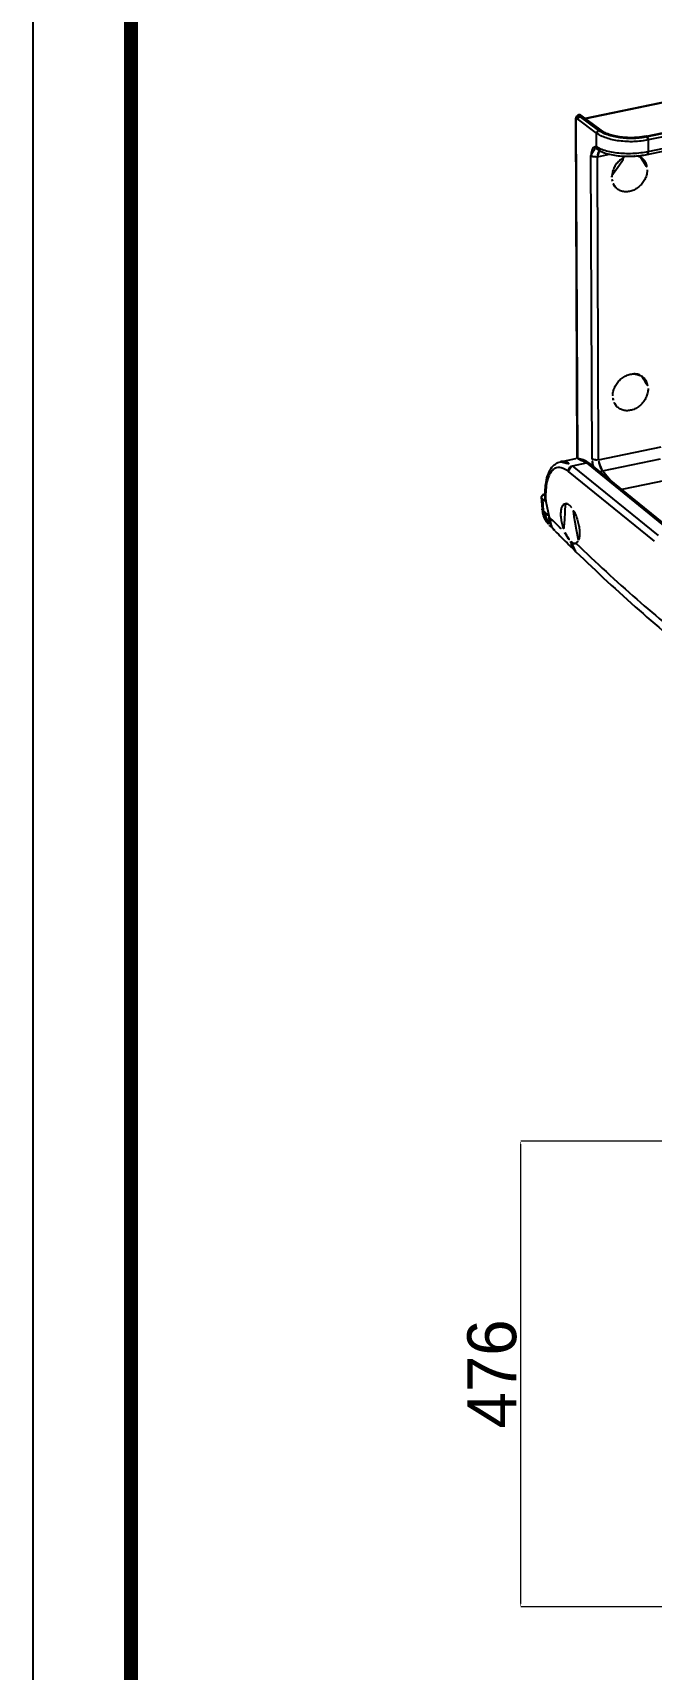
# Model space of a CAD drawing. Extents: x 16296660632 to 16296671741, y -37409619871 to -37409613952.
# Drawn here: x 16296665491 to 16296666123, y -37409616521 to -37409614849 of the extents above; entities that cross this region are included whole.
import ezdxf

# ---------------------------------------------------------------- set-up
doc = ezdxf.new("R2010")
doc.units = 0
doc.header["$LTSCALE"] = 10
doc.header["$MEASUREMENT"] = 0
doc.header["$PDMODE"] = 3
doc.header["$PDSIZE"] = -10
doc.layers.get('0').update_dxf_attribs({"linetype": 'CONTINUOUS'})
doc.layers.get('DEFPOINTS').update_dxf_attribs({"linetype": 'CONTINUOUS'})
doc.styles.add('Daelim Dimension', font='')
doc.styles.get('Daelim Dimension').set_extended_font_data('나눔고딕')
doc.dimstyles.new('DEFAULT', dxfattribs={"dimscale": 2, "dimtxt": 2, "dimasz": 2, "dimexe": 0, "dimexo": 2, "dimgap": 1, "dimtad": 1, "dimdec": 1, "dimzin": 9, "dimdsep": 46, "dimtxsty": 'Daelim Dimension', "dimcen": 0.5, "dimclrd": 252, "dimclre": 252, "dimclrt": 3, "dimadec": 1, "dimazin": 0, "dimtfac": 1, "dimtdec": 1, "dimtix": 1, "dimtmove": 0, "dimatfit": 3, "dimfxl": 1, "dimtolj": 1, "dimtzin": 1, "dimlwd": 9, "dimlwe": 9, "dimarcsym": 0})

# ---------------------------------------------------------------- blocks, each defined once
blk = doc.blocks.new('*D14')
at = {"color": 5, "lineweight": 9, "transparency": 16777216}
for p, q in [((16296666524.84889, -37409615981.183327), (16296665989.482571, -37409615981.183327)), ((16296665989.482571, -37409616453.130371), (16296665989.482571, -37409615985.183327)), ((16296666509.50843, -37409616457.130371), (16296665989.482571, -37409616457.130371))]:
    blk.add_line(p, q, dxfattribs=at)
at = {"color": 5, "transparency": 16777216}
for points in [[(16296665988.81591, -37409615985.183327), (16296665990.14924, -37409615985.183327), (16296665989.482571, -37409615981.183327)], [(16296665988.81591, -37409616453.130371), (16296665990.14924, -37409616453.130371), (16296665989.482571, -37409616457.130371)]]:
    blk.add_solid(points, dxfattribs=at)
at = {"layer": 'DEFPOINTS', "color": 0, "transparency": 16777216}
for p in [(16296665989.482571, -37409615981.183327), (16296666528.84889, -37409615981.183327), (16296666513.50843, -37409616457.130371)]:
    blk.add_point(p, dxfattribs=at)
at = {"color": 7, "lineweight": 0, "transparency": 16777216, "insert": (16296665960.265129, -37409616219.156853), "char_height": 50, "attachment_point": 5, "rotation": 90, "style": 'Daelim Dimension'}
blk.add_mtext('\\A1;476', dxfattribs=at)

msp = doc.modelspace()

# ---------------------------------------------------------------- linework, layer by layer
at = {"color": 7, "linetype": 'Continuous'}
for p, q in [((16296666449.381241, -37409614854.242928), (16296666055.2425, -37409614936.356773)), ((16296666047.07719, -37409615283.69381), (16296666045.67454, -37409614937.223282)), ((16296666050.714809, -37409614932.980881), (16296666071.3475, -37409614948.364838)), ((16296666117.983669, -37409614954.433006), (16296666253.6761, -37409614926.163193)), ((16296666118.58363, -37409614973.067711), (16296666254.62258, -37409614944.725723)), ((16296666030.1499, -37409615287.115021), (16296666045.94528, -37409615283.824188)), ((16296666059.92021, -37409615288.990471), (16296666147.920191, -37409615360.25145)), ((16296666010.582809, -37409615323.373306), (16296666011.56789, -37409615335.641243)), ((16296666015.11845, -37409615327.862534), (16296666011.619551, -37409615325.029167))]:
    msp.add_line(p, q, dxfattribs=at)
at = {"color": 9, "linetype": 'Continuous'}
for p, q in [((16296666450.222561, -37409614854.56723), (16296666055.766199, -37409614936.747253)), ((16296666045.80477, -37409614936.069138), (16296666045.80378, -37409614936.073433)), ((16296666047.72797, -37409615283.638031), (16296666046.329611, -37409614938.227783)), ((16296666067.05014, -37409614951.403687), (16296666047.53573, -37409614936.853539)), ((16296666048.535191, -37409614932.683678), (16296666048.5368, -37409614932.682922)), ((16296666069.234131, -37409614948.626251), (16296666049.718519, -37409614934.075203)), ((16296666050.121201, -37409614932.876183), (16296666070.753889, -37409614948.260139)), ((16296666050.714809, -37409614932.980881), (16296666050.708941, -37409614932.976562)), ((16296666118.191759, -37409614954.5056), (16296666252.93335, -37409614926.433884)), ((16296666254.68598, -37409614926.790314), (16296666118.648581, -37409614955.131943)), ((16296666255.797529, -37409614929.964523), (16296666119.76215, -37409614958.305771)), ((16296666067.107639, -37409614965.417), (16296666067.05014, -37409614951.403687)), ((16296666071.34791, -37409614948.365143), (16296666071.3475, -37409614948.364838)), ((16296666117.98357, -37409614954.433022), (16296666117.983669, -37409614954.433006)), ((16296666119.80724, -37409614969.989479), (16296666255.84483, -37409614941.647758)), ((16296666062.553209, -37409615284.312042), (16296666061.29944, -37409614974.617683)), ((16296666067.88773, -37409614975.409599), (16296666080.161671, -37409614972.852478)), ((16296666069.94656, -37409614969.159973), (16296666069.947531, -37409614969.160294)), ((16296666070.37344, -37409614969.352112), (16296666070.37702, -37409614969.353996)), ((16296666118.583929, -37409614973.06765), (16296666118.58363, -37409614973.067711)), ((16296666119.76215, -37409614958.305771), (16296666119.80724, -37409614969.989479)), ((16296666069.141491, -37409615285.104446), (16296666067.88773, -37409614975.409599)), ((16296666069.141491, -37409615285.104446), (16296666132.955111, -37409615271.809196)), ((16296666042.428169, -37409615291.296692), (16296666056.75511, -37409615288.311859)), ((16296666130.428181, -37409615362.557693), (16296666042.428169, -37409615291.296692)), ((16296666056.75511, -37409615288.311859), (16296666144.75511, -37409615359.572853)), ((16296666059.917801, -37409615288.988533), (16296666059.927811, -37409615288.996643)), ((16296666073.02342, -37409615296.506042), (16296666132.213131, -37409615284.174606)), ((16296666037.966261, -37409615297.01413), (16296666125.985319, -37409615368.290558)), ((16296666080.859579, -37409615305.946838), (16296666073.02342, -37409615296.506042)), ((16296666161.554779, -37409615301.259407), (16296666092.768181, -37409615315.590233)), ((16296666011.619551, -37409615325.029167), (16296666012.59264, -37409615337.147797)), ((16296666011.568411, -37409615335.647552), (16296666011.56777, -37409615335.639793)), ((16296666015.09202, -37409615327.754387), (16296666015.07971, -37409615327.652847)), ((16296666015.09202, -37409615327.754387), (16296666018.67823, -37409615343.605377)), ((16296666018.765699, -37409615351.806297), (16296666018.780451, -37409615351.821213)), ((16296666024.59853, -37409615357.886841), (16296666024.605089, -37409615357.893402))]:
    msp.add_line(p, q, dxfattribs=at)
at = {"ltscale": 0.5}
msp.add_lwpolyline([(16296665490.99161, -37409618530.883301), (16296671740.59161, -37409618530.883301), (16296671740.59161, -37409613951.683296), (16296665490.99161, -37409613951.683296)], close=True, dxfattribs=at)
at = {"color": 5, "linetype": 'ByBlock', "lineweight": 200, "const_width": 14.4}
msp.add_lwpolyline([(16296665591.48624, -37409618334.805946), (16296671639.48624, -37409618334.805946), (16296671639.48624, -37409614058.005951), (16296665591.48624, -37409614058.005951)], close=True, dxfattribs=at)
at = {"color": 7, "linetype": 'Continuous'}
for points, start_tangent, end_tangent in [([(16296666045.67454, -37409614937.223282), (16296666045.80385, -37409614936.073441)], (-0.0040483646, 0.9999918053), (0.2255549762, 0.9742304413)), ([(16296666048.53533, -37409614932.683899), (16296666048.265631, -37409614932.821098), (16296666047.215019, -37409614933.585876), (16296666046.39073, -37409614934.615082), (16296666045.87464, -37409614935.801559), (16296666045.804951, -37409614936.068298)], (-0.9042280149, -0.4270499936), (-0.2267815378, -0.9739456525)), ([(16296666048.811171, -37409614932.579231), (16296666048.53684, -37409614932.682907)], (-0.9602180142, -0.2792514372), (-0.9041082431, -0.4273035042)), ([(16296666049.42503, -37409614932.502548), (16296666048.811171, -37409614932.579231)], (-0.9994352186, 0.0336042222), (-0.9602180142, -0.2792514372)), ([(16296666050.708731, -37409614932.976852), (16296666050.397949, -37409614932.777107), (16296666049.42503, -37409614932.502548)], (-0.8025476477, 0.5965880263), (-0.9994352186, 0.0336042222)), ([(16296666072.211981, -37409614948.975243), (16296666071.3479, -37409614948.365158)], (-0.8312434759, 0.555908521), (-0.8014778441, 0.5980244689)), ([(16296666116.835171, -37409614954.661629), (16296666112.51717, -37409614955.340607), (16296666105.71188, -37409614955.901451), (16296666098.75075, -37409614955.891167), (16296666091.91626, -37409614955.308372), (16296666085.487249, -37409614954.178703), (16296666079.72501, -37409614952.554581), (16296666074.86072, -37409614950.514709), (16296666072.211981, -37409614948.975243)], (-0.9824691981, -0.1864249841), (-0.8312434759, 0.555908521)), ([(16296666117.98358, -37409614954.433067), (16296666116.835171, -37409614954.661629)], (-0.9789607101, -0.2040488376), (-0.9824691981, -0.1864249841)), ([(16296666069.94117, -37409614969.163033), (16296666070.21183, -37409614969.270988), (16296666070.381729, -37409614969.344032)], (0.4933602981, -0.8698250492), (0.9037286176, -0.4281058113)), ([(16296666070.37331, -37409614969.352364), (16296666075.285549, -37409614971.4487), (16296666081.781639, -37409614973.227524), (16296666088.9755, -37409614974.377899), (16296666096.61072, -37409614974.910683), (16296666104.41749, -37409614974.831444), (16296666112.123159, -37409614974.149643), (16296666118.583941, -37409614973.06768)], (0.8847277921, -0.4661080711), (0.9789610427, 0.2040472419)), ([(16296666105.601311, -37409614974.878853), (16296666105.44615, -37409614974.762939)], (-0.7958969461, 0.6054321194), (-0.8063455027, 0.591444782)), ([(16296666014.55118, -37409615326.964394), (16296666014.53898, -37409615315.931999), (16296666015.85401, -37409615305.84668), (16296666018.63369, -37409615297.380943), (16296666022.644699, -37409615291.412369), (16296666027.493521, -37409615287.974373), (16296666030.151609, -37409615287.123016)], (-0.0543900133, 0.9985197677), (0.9783206244, 0.2070960066)), ([(16296666030.18541, -37409615287.120422), (16296666031.912621, -37409615286.909317), (16296666037.009899, -37409615287.955292), (16296666042.427931, -37409615291.296753)], (0.9780276011, 0.2084754456), (0.777693756, -0.6286433185)), ([(16296666056.548269, -37409615286.547653), (16296666054.61414, -37409615285.440857), (16296666049.243629, -37409615283.700363), (16296666045.87101, -37409615283.843933)], (-0.8461278422, 0.5329799945), (-0.9792047612, -0.2028744333)), ([(16296666057.525961, -37409615287.191277), (16296666056.548269, -37409615286.547653)], (-0.8244642767, 0.5659140009), (-0.8461278422, 0.5329799946)), ([(16296666058.570311, -37409615287.938461), (16296666057.525961, -37409615287.191277)], (-0.8023363349, 0.5968721855), (-0.8244642767, 0.5659140009)), ([(16296666059.928089, -37409615288.995911), (16296666058.570311, -37409615287.938461)], (-0.7762001507, 0.6304865789), (-0.8023363349, 0.5968721854)), ([(16296666010.586781, -37409615323.367302), (16296666010.593719, -37409615323.005371), (16296666011.0739, -37409615321.979637)], (-0.0892944549, 0.9960052712), (0.6293313559, 0.7771370822)), ([(16296666011.619551, -37409615325.029167), (16296666010.779579, -37409615324.045433), (16296666010.586781, -37409615323.367302)], (-0.7771459615, 0.629320391), (-0.0892944549, 0.9960052712)), ([(16296666011.0739, -37409615321.979637), (16296666012.18733, -37409615321.037483), (16296666013.859159, -37409615320.242577), (16296666014.40402, -37409615320.056923)], (0.6293313559, 0.7771370821), (0.9532170816, 0.3022866112)), ([(16296666011.56778, -37409615335.639023), (16296666011.807199, -37409615337.686119)], (0.0802671736, -0.9967733849), (0.1522450698, -0.9883427739)), ([(16296666011.807199, -37409615337.686119), (16296666012.162889, -37409615339.562958), (16296666013.95924, -37409615344.857697), (16296666016.726681, -37409615349.460068), (16296666018.76038, -37409615351.79821)], (0.1522450698, -0.9883427739), (0.7030489252, -0.711141483)), ([(16296666014.679319, -37409615327.38121), (16296666014.56711, -37409615326.964043)], (-0.4957187687, 0.8684831043), (-0.0332233659, 0.9994479516)), ([(16296666014.678431, -37409615327.379829), (16296666014.77985, -37409615327.478844), (16296666014.910151, -37409615327.567017), (16296666015.01293, -37409615327.619728)], (0.6436906494, -0.7652857949), (0.9083551484, -0.4181996226)), ([(16296666015.11841, -37409615327.862488), (16296666014.93877, -37409615327.702629), (16296666014.79236, -37409615327.541656), (16296666014.679319, -37409615327.38121)], (-0.7771465346, 0.6293196832), (-0.5167890924, 0.8561127461)), ([(16296666015.01293, -37409615327.619728), (16296666015.06905, -37409615327.644203)], (0.9083551481, -0.4181996233), (0.9242549122, -0.3817759254)), ([(16296666034.94652, -37409615329.890717), (16296666034.37323, -37409615330.058159), (16296666032.57288, -37409615331.623932), (16296666031.31522, -37409615334.528122), (16296666030.68943, -37409615338.564072), (16296666030.741159, -37409615343.44207), (16296666031.467171, -37409615348.811577), (16296666032.815371, -37409615354.285347), (16296666034.688511, -37409615359.468552)], (-0.9821509351, -0.1880944994), (0.3921536761, -0.9198997197)), ([(16296666035.813259, -37409615329.832893), (16296666034.94652, -37409615329.890717)], (-0.9988132329, 0.0487044731), (-0.9821509351, -0.1880944993)), ([(16296666037.382669, -37409615330.221237), (16296666036.584961, -37409615329.945023), (16296666035.813259, -37409615329.832893)], (-0.9124626445, 0.4091600205), (-0.9988132329, 0.0487044731)), ([(16296666038.20418, -37409615330.672096), (16296666037.382669, -37409615330.221237)], (-0.8402278813, 0.5422334436), (-0.9124626445, 0.4091600206)), ([(16296666039.048361, -37409615331.2901), (16296666038.20418, -37409615330.672096)], (-0.7771459615, 0.629320391), (-0.8402278814, 0.5422334436)), ([(16296666039.876341, -37409615332.027786), (16296666039.048361, -37409615331.2901)], (-0.7164179812, 0.6976713239), (-0.7771459615, 0.629320391)), ([(16296666040.6915, -37409615332.890106), (16296666039.876341, -37409615332.027786)], (-0.6586469588, 0.7524521138), (-0.7164179812, 0.6976713239)), ([(16296666041.49534, -37409615333.874748), (16296666040.6915, -37409615332.890106)], (-0.6080325672, 0.793912084), (-0.6586469588, 0.7524521139)), ([(16296666048.545759, -37409615367.121872), (16296666048.881411, -37409615366.064201), (16296666049.510941, -37409615362.215767), (16296666049.51284, -37409615357.569061), (16296666048.887079, -37409615352.434532), (16296666047.67564, -37409615347.155144), (16296666045.95912, -37409615342.082169), (16296666043.85153, -37409615337.55349), (16296666041.49534, -37409615333.874748)], (0.3471759621, 0.937800006), (-0.6080325672, 0.793912084)), ([(16296666018.547319, -37409615343.740837), (16296666018.78429, -37409615346.621758), (16296666019.514999, -37409615349.728317), (16296666020.85689, -37409615352.89576), (16296666021.16091, -37409615353.434227)], (-0.0407522887, -0.9991692804), (0.5068289646, -0.8620466348)), ([(16296666018.780451, -37409615351.821213), (16296666020.04821, -37409615353.099892), (16296666021.99127, -37409615355.055344)], (0.7037568744, -0.7104408925), (0.7053342381, -0.708874892)), ([(16296666021.16013, -37409615353.433899), (16296666021.867519, -37409615354.561768), (16296666022.540609, -37409615355.51162)], (0.5059788466, -0.8625458868), (0.599482259, -0.8003880441)), ([(16296666021.99127, -37409615355.055344), (16296666022.962839, -37409615356.03112)], (0.7053342381, -0.708874892), (0.7058122306, -0.7083989661)), ([(16296666022.540609, -37409615355.51162), (16296666024.02121, -37409615357.286774), (16296666024.605181, -37409615357.89328)], (0.5994822591, -0.8003880441), (0.7070460602, -0.707167497)), ([(16296666024.59853, -37409615357.886841), (16296666031.341339, -37409615364.606491), (16296666038.657141, -37409615371.825447), (16296666045.973881, -37409615378.970657)], (0.7066588112, -0.7075544675), (0.7172699886, -0.6967953526)), ([(16296666034.688601, -37409615359.468811), (16296666036.52026, -37409615363.098457), (16296666038.555479, -37409615366.11068), (16296666040.615339, -37409615368.438026)], (0.392155212, -0.9198990649), (0.7163938811, -0.6976960707)), ([(16296666040.615339, -37409615368.438026), (16296666040.886921, -37409615368.696404), (16296666041.15583, -37409615368.939873), (16296666041.421909, -37409615369.168282)], (0.7163909014, -0.6976991303), (0.7677716023, -0.6407236274)), ([(16296666040.61606, -37409615368.441483), (16296666042.18552, -37409615373.591103), (16296666044.932529, -37409615377.867538), (16296666045.97426, -37409615378.970047)], (0.165279439, -0.986246778), (0.7175903498, -0.6964654262)), ([(16296666041.421909, -37409615369.168282), (16296666043.04229, -37409615370.260384), (16296666043.5529, -37409615370.477661)], (0.7677716023, -0.6407236274), (0.9415313244, -0.3369254595)), ([(16296666043.5529, -37409615370.477661), (16296666044.53562, -37409615370.683723), (16296666045.290119, -37409615370.623383)], (0.9415313244, -0.3369254595), (0.9791539627, 0.2031194658)), ([(16296666045.290119, -37409615370.623383), (16296666045.948709, -37409615370.407402)], (0.9791539627, 0.2031194658), (0.9085988101, 0.417669968)), ([(16296666045.948709, -37409615370.407402), (16296666047.666731, -37409615368.856537), (16296666048.545759, -37409615367.121872)], (0.9085990229, 0.4176695052), (0.3471759621, 0.937800006)), ([(16296666045.97377, -37409615378.970558), (16296666110.603821, -37409615438.839798), (16296666175.161079, -37409615492.792084), (16296666239.510229, -37409615540.686058), (16296666303.509081, -37409615582.388359)], (0.7172646848, -0.6968008123), (0.8557119389, -0.5174524882))]:
    msp.add_spline(points, degree=3, dxfattribs=dict(at, start_tangent=start_tangent, end_tangent=end_tangent))
at = {"color": 9, "linetype": 'Continuous'}
for points, start_tangent, end_tangent in [([(16296666046.329611, -37409614938.227783), (16296666045.818939, -37409614937.706451), (16296666045.675409, -37409614937.223267)], (-0.8140161537, 0.5808422347), (-0.0181804408, 0.9998347221)), ([(16296666045.803829, -37409614936.073441), (16296666045.72333, -37409614936.59288), (16296666045.84066, -37409614937.556129), (16296666046.12867, -37409614938.034393)], (-0.225327737, -0.9742830241), (0.6546421824, -0.7559388951)), ([(16296666046.12867, -37409614938.034393), (16296666046.329611, -37409614938.227783)], (0.6546421823, -0.7559388951), (0.7824570365, -0.6227045736)), ([(16296666046.32955, -37409614938.227783), (16296666046.446079, -37409614937.497559), (16296666046.568399, -37409614937.205383), (16296666046.723949, -37409614936.974487), (16296666046.90559, -37409614936.814362), (16296666047.106211, -37409614936.734512), (16296666047.318689, -37409614936.744431), (16296666047.535749, -37409614936.853508)], (0.0208509133, 0.9997825961), (0.8017643441, -0.597640307)), ([(16296666049.718519, -37409614934.075203), (16296666049.29476, -37409614934.219009), (16296666048.886869, -37409614934.444283), (16296666048.510509, -37409614934.742363), (16296666048.18013, -37409614935.101822), (16296666047.9084, -37409614935.50885), (16296666047.705759, -37409614935.94783), (16296666047.57999, -37409614936.401917), (16296666047.53591, -37409614936.853668)], (-0.9730778207, -0.2304767991), (-0.0053860765, -0.999985495)), ([(16296666048.5368, -37409614932.682922), (16296666048.740641, -37409614932.60804), (16296666048.975719, -37409614932.566818), (16296666049.20685, -37409614932.565277), (16296666049.433451, -37409614932.596657), (16296666049.66186, -37409614932.658524), (16296666049.891979, -37409614932.751312), (16296666050.121201, -37409614932.876183)], (0.9040347976, 0.427458869), (0.849676344, -0.5273045708)), ([(16296666050.121201, -37409614932.876183), (16296666049.72431, -37409614933.152733), (16296666049.59198, -37409614933.308273), (16296666049.507971, -37409614933.469208), (16296666049.475439, -37409614933.630966), (16296666049.49757, -37409614933.788933)], (-0.8906888053, -0.4546135194), (0.310011486, -0.9507328113)), ([(16296666049.49757, -37409614933.788933), (16296666049.577539, -37409614933.938553), (16296666049.718519, -37409614934.075203)], (0.3100114862, -0.9507328113), (0.8016858121, -0.5977456472)), ([(16296666050.7082, -37409614932.97757), (16296666050.55537, -37409614932.894814), (16296666050.121201, -37409614932.876183)], (-0.8066946202, 0.5909685183), (-0.9730891793, -0.2304288373)), ([(16296666119.76215, -37409614958.305779), (16296666112.69739, -37409614959.439133), (16296666105.24003, -37409614959.988663), (16296666097.657209, -37409614959.934196), (16296666090.22518, -37409614959.277657), (16296666083.20911, -37409614958.042618), (16296666076.85973, -37409614956.272926), (16296666071.408449, -37409614954.033073), (16296666067.05015, -37409614951.403687)], (-0.9789831653, -0.203941075), (-0.8024757055, 0.5966847929)), ([(16296666067.05134, -37409614951.404587), (16296666067.22123, -37409614950.498779), (16296666067.69565, -37409614949.652802), (16296666068.402439, -37409614948.9953), (16296666069.234131, -37409614948.626251)], (0.0054370586, 0.9999852191), (0.9730891793, 0.2304288374)), ([(16296666070.48004, -37409614949.491089), (16296666069.234131, -37409614948.626251)], (-0.8394617913, 0.5434187161), (-0.8017675902, 0.5976359522)), ([(16296666070.614309, -37409614949.5774), (16296666070.48004, -37409614949.491089)], (-0.8429399241, 0.5380076992), (-0.8394617914, 0.5434187159)), ([(16296666116.484381, -37409614955.547073), (16296666112.03089, -37409614956.192963), (16296666105.0389, -37409614956.706444), (16296666097.928909, -37409614956.652344), (16296666090.959961, -37409614956.032417), (16296666084.381041, -37409614954.868958), (16296666078.42767, -37409614953.203346), (16296666073.316759, -37409614951.09639), (16296666070.614309, -37409614949.5774)], (-0.9849027526, -0.1731085435), (-0.842939924, 0.5380076993)), ([(16296666070.753889, -37409614948.260139), (16296666071.197451, -37409614948.581841)], (0.8017688256, -0.5976342948), (0.8169775842, -0.576669426)), ([(16296666071.346741, -37409614948.36586), (16296666071.18807, -37409614948.27877), (16296666070.753889, -37409614948.260139)], (-0.8000815705, 0.5998912239), (-0.9730891783, -0.2304288417)), ([(16296666071.197451, -37409614948.581841), (16296666071.942631, -37409614949.085617)], (0.8169775842, -0.576669426), (0.8392651009, -0.5437224387)), ([(16296666071.942631, -37409614949.085617), (16296666074.655399, -37409614950.622589), (16296666079.5599, -37409614952.647392), (16296666085.280041, -37409614954.249779), (16296666091.601101, -37409614955.368797), (16296666098.2981, -37409614955.96505), (16296666105.13109, -37409614956.016983), (16296666111.851561, -37409614955.522713), (16296666118.00503, -37409614954.544197)], (0.8392651009, -0.5437224387), (0.9795788556, 0.2010603533)), ([(16296666118.648581, -37409614955.131943), (16296666116.484381, -37409614955.547073)], (-0.9789926622, -0.2038954813), (-0.9849027526, -0.1731085435)), ([(16296666117.983841, -37409614954.434196), (16296666118.191759, -37409614954.5056)], (0.9902995095, 0.1389492044), (0.7637544523, -0.6455068834)), ([(16296666118.00503, -37409614954.544197), (16296666118.191759, -37409614954.5056)], (0.9795788556, 0.2010603532), (0.9789922349, 0.2038975332)), ([(16296666119.759939, -37409614958.306236), (16296666119.672911, -37409614957.374451), (16296666119.43181, -37409614956.446159), (16296666119.072531, -37409614955.659607), (16296666118.648581, -37409614955.131943)], (-0.0040483692, 0.9999918053), (-0.7637544307, 0.645506909)), ([(16296666061.29944, -37409614974.617683), (16296666061.47456, -37409614971.695351), (16296666062.02071, -37409614969.172867), (16296666062.907619, -37409614967.203484), (16296666064.09428, -37409614965.879204), (16296666065.51639, -37409614965.27356), (16296666067.107639, -37409614965.417)], (-0.0039590691, 0.9999921629), (0.9535570258, -0.3012125472)), ([(16296666061.29944, -37409614974.617683), (16296666062.52564, -37409614975.198936), (16296666064.19586, -37409614975.551529), (16296666066.072269, -37409614975.625237), (16296666067.88773, -37409614975.409599)], (0.8140161415, -0.5808422518), (0.9789796216, 0.2039580853)), ([(16296666067.107639, -37409614965.416847), (16296666067.79623, -37409614965.701607), (16296666068.540119, -37409614966.072487)], (0.9391644784, -0.3434677313), (0.8811178732, -0.4728967048)), ([(16296666067.10811, -37409614965.41703), (16296666067.639509, -37409614967.177673), (16296666068.743441, -37409614968.520126), (16296666069.94664, -37409614969.159721)], (0.1110058837, -0.9938197491), (0.9530925264, -0.3026790975)), ([(16296666067.88773, -37409614975.409599), (16296666068.01062, -37409614973.45842), (16296666068.392611, -37409614971.773018), (16296666069.012211, -37409614970.455093), (16296666069.840219, -37409614969.565437), (16296666070.295429, -37409614969.309433)], (-0.0040124537, 0.9999919501), (0.9186451071, 0.3950837471)), ([(16296666068.540119, -37409614966.072487), (16296666073.795031, -37409614968.320267), (16296666080.25894, -37409614970.092957), (16296666087.6488, -37409614971.31089), (16296666095.64484, -37409614971.921539), (16296666103.90691, -37409614971.899277), (16296666112.078159, -37409614971.245506), (16296666119.80724, -37409614969.989479)], (0.8811605422, -0.4728171939), (0.9789857275, 0.2039287751)), ([(16296666068.54022, -37409614966.072456), (16296666068.916599, -37409614967.757317), (16296666069.865311, -37409614969.015091), (16296666070.28684, -37409614969.302803)], (0.0348732889, -0.9993917419), (0.8696874711, -0.4936027782)), ([(16296666070.28684, -37409614969.302803), (16296666070.374241, -37409614969.350594)], (0.8696874708, -0.4936027786), (0.8849289473, -0.4657260549)), ([(16296666109.21513, -37409614974.461311), (16296666110.8866, -37409614975.156273), (16296666112.050289, -37409614975.804466)], (0.9460766713, -0.3239427914), (0.8488172612, -0.5286863504)), ([(16296666119.80724, -37409614969.989479), (16296666119.654369, -37409614971.551498), (16296666119.203859, -37409614972.632446), (16296666118.58367, -37409614973.066513)], (0.0040483719, -0.9999918053), (-0.9739157058, -0.2269101101)), ([(16296666082.71283, -37409614994.726303), (16296666083.159889, -37409614991.733856), (16296666084.67837, -37409614987.259163), (16296666087.13162, -37409614983.080177), (16296666090.371361, -37409614979.451561), (16296666094.215401, -37409614976.576797), (16296666097.63509, -37409614974.913361)], (0.0738697261, 0.9972678996), (0.9346063777, 0.3556837343)), ([(16296666118.75078, -37409614988.706306), (16296666118.250799, -37409614993.197853), (16296666116.73233, -37409614997.672562), (16296666114.279079, -37409615001.851517), (16296666111.03933, -37409615005.480164), (16296666107.195299, -37409615008.354919), (16296666102.97496, -37409615010.304207), (16296666098.621321, -37409615011.215897), (16296666094.389099, -37409615011.036217), (16296666090.524099, -37409615009.775452), (16296666087.253019, -37409615007.50811), (16296666086.330629, -37409615006.551643)], (0.0040483647, -0.9999918053), (-0.6581231489, 0.7529103007)), ([(16296666112.050289, -37409614975.804466), (16296666114.157681, -37409614977.423607), (16296666116.6465, -37409614980.566513), (16296666118.20933, -37409614984.40715), (16296666118.75078, -37409614988.706306)], (0.8488172612, -0.5286863504), (0.0040483647, -0.9999918053)), ([(16296666082.65991, -37409614996.225403), (16296666082.662319, -37409614995.838654)], (-0.0040483648, 0.9999918053), (0.0164508535, 0.9998646756)), ([(16296666082.662319, -37409614995.838654), (16296666082.71283, -37409614994.726303)], (0.0164508535, 0.9998646756), (0.0738697261, 0.9972678996)), ([(16296666083.20137, -37409615000.524567), (16296666082.65991, -37409614996.225403)], (-0.2499884946, 0.9682488072), (-0.0040483647, 0.9999918053)), ([(16296666086.330629, -37409615006.551643), (16296666084.7642, -37409615004.365196), (16296666083.20137, -37409615000.524567)], (-0.6581231489, 0.7529103007), (-0.2499884946, 0.9682488072)), ([(16296666083.618271, -37409615218.378304), (16296666084.065319, -37409615215.385857), (16296666085.583799, -37409615210.911148), (16296666088.03705, -37409615206.732193), (16296666091.2768, -37409615203.103561), (16296666095.120831, -37409615200.22879), (16296666099.341169, -37409615198.279503), (16296666103.694811, -37409615197.367813), (16296666105.128139, -37409615197.305817)], (0.0738697261, 0.9972678996), (0.99999958, 0.000916511)), ([(16296666105.128139, -37409615197.305817), (16296666107.927019, -37409615197.547501), (16296666111.79203, -37409615198.808273), (16296666112.955721, -37409615199.456467)], (0.99999958, 0.000916511), (0.8488172612, -0.5286863504)), ([(16296666112.955721, -37409615199.456467), (16296666115.06311, -37409615201.0756), (16296666117.551929, -37409615204.218513), (16296666119.114759, -37409615208.059151), (16296666119.656219, -37409615212.358307)], (0.8488172612, -0.5286863504), (0.0040483647, -0.9999918053)), ([(16296666083.56535, -37409615219.877403), (16296666083.567751, -37409615219.490646)], (-0.0040483648, 0.9999918053), (0.0164508535, 0.9998646756)), ([(16296666083.567751, -37409615219.490646), (16296666083.618271, -37409615218.378304)], (0.0164508535, 0.9998646756), (0.0738697261, 0.9972678996)), ([(16296666084.1068, -37409615224.176559), (16296666083.56535, -37409615219.877403)], (-0.2499884946, 0.9682488072), (-0.0040483647, 0.9999918053)), ([(16296666087.236059, -37409615230.203644), (16296666085.66963, -37409615228.017197), (16296666084.1068, -37409615224.176559)], (-0.6581231489, 0.7529103007), (-0.2499884946, 0.9682488072)), ([(16296666119.656219, -37409615212.358307), (16296666119.15624, -37409615216.849854), (16296666117.63776, -37409615221.324562), (16296666115.184509, -37409615225.503517), (16296666111.944759, -37409615229.132149), (16296666108.100731, -37409615232.00692), (16296666103.8804, -37409615233.956207), (16296666099.526751, -37409615234.867897), (16296666095.294531, -37409615234.688217), (16296666091.429529, -37409615233.427437), (16296666088.158449, -37409615231.16011), (16296666087.236059, -37409615230.203644)], (0.0040483647, -0.9999918053), (-0.6581231489, 0.7529103007)), ([(16296666037.98534, -37409615297.029579), (16296666038.136431, -37409615295.535973), (16296666038.70751, -37409615294.12307), (16296666039.668159, -37409615292.850517), (16296666040.95153, -37409615291.861366), (16296666042.42819, -37409615291.296707)], (-0.0558657576, 0.9984382891), (0.9789796235, 0.203958076)), ([(16296666046.18466, -37409615283.789169), (16296666045.900511, -37409615283.838577)], (-0.9892249594, -0.1464034825), (-0.9804676756, -0.1966802918)), ([(16296666056.7551, -37409615288.311859), (16296666052.13106, -37409615285.187378), (16296666048.11808, -37409615283.787529), (16296666046.18466, -37409615283.789169)], (-0.7771451412, 0.629321404), (-0.9892249594, -0.1464034826)), ([(16296666056.755131, -37409615288.311867), (16296666058.14617, -37409615288.248756), (16296666059.388069, -37409615288.637947), (16296666059.917471, -37409615288.988937)], (0.9789796235, 0.203958076), (0.7777261826, -0.6286032014)), ([(16296666062.553209, -37409615284.312042), (16296666063.77935, -37409615284.893303), (16296666065.449539, -37409615285.24588), (16296666067.325979, -37409615285.319603), (16296666069.141491, -37409615285.103973)], (0.8140161535, -0.5808422349), (0.9789796217, 0.2039580848)), ([(16296666063.60537, -37409615291.978912), (16296666063.273399, -37409615290.59726), (16296666062.741421, -37409615287.401588), (16296666062.553209, -37409615284.312042)], (-0.2543781804, 0.9671048244), (-0.0039680276, 0.9999921273)), ([(16296666073.02342, -37409615296.506042), (16296666071.97014, -37409615295.082314), (16296666071.024071, -37409615293.343697), (16296666070.23682, -37409615291.383133), (16296666069.64415, -37409615289.292267), (16296666069.27265, -37409615287.163651), (16296666069.1415, -37409615285.104446)], (-0.6590756541, 0.7520766465), (-0.0040266309, 0.9999918931)), ([(16296666037.966261, -37409615297.01413), (16296666033.021111, -37409615293.959), (16296666028.36552, -37409615292.990936), (16296666024.19142, -37409615294.149353), (16296666020.65373, -37409615297.385818), (16296666017.884359, -37409615302.577621), (16296666015.987591, -37409615309.531761), (16296666015.036579, -37409615317.991783), (16296666015.04471, -37409615326.946098)], (-0.7788699045, 0.6271855163), (0.0463285918, -0.9989262543)), ([(16296666070.63978, -37409615297.669144), (16296666071.32921, -37409615297.209969), (16296666073.02342, -37409615296.506042)], (0.8000202544, 0.5999729931), (0.9706668761, 0.2404284001)), ([(16296666011.576731, -37409615335.721733), (16296666011.570841, -37409615335.673531), (16296666011.56834, -37409615335.64756)], (-0.1375467403, 0.9904952772), (-0.0872250753, 0.9961886299)), ([(16296666012.59264, -37409615337.147797), (16296666011.836399, -37409615336.395767), (16296666011.653561, -37409615336.031609), (16296666011.576731, -37409615335.721733)], (-0.815861142, 0.5782478681), (-0.1375467409, 0.9904952772)), ([(16296666012.592319, -37409615337.14782), (16296666013.337799, -37409615342.026756), (16296666014.99053, -37409615346.496147), (16296666016.138769, -37409615348.522003), (16296666017.4855, -37409615350.379982), (16296666018.766939, -37409615351.805077)], (0.0559576113, -0.9984331454), (0.7033901591, -0.7108039702)), ([(16296666012.59264, -37409615337.147797), (16296666014.588631, -37409615339.1623), (16296666016.584591, -37409615341.171127), (16296666018.58082, -37409615343.174606)], (0.7033388294, -0.7108547609), (0.706324543, -0.707888155)), ([(16296666015.04471, -37409615326.946098), (16296666015.07971, -37409615327.652847)], (0.0463285917, -0.9989262543), (0.0525689143, -0.9986172987)), ([(16296666018.580641, -37409615343.174301), (16296666018.56789, -37409615343.363899), (16296666018.55653, -37409615343.55307), (16296666018.546419, -37409615343.741783)], (-0.0705551951, -0.9975078769), (-0.0501181972, -0.9987432935)), ([(16296666018.678169, -37409615343.605492), (16296666018.63261, -37409615343.650238), (16296666018.58881, -37409615343.695534), (16296666018.546419, -37409615343.741783)], (-0.7226215757, -0.6912438487), (-0.6589360622, -0.7521989537)), ([(16296666018.67819, -37409615343.606659), (16296666018.97518, -37409615345.865387), (16296666019.449221, -37409615348.284286), (16296666020.20973, -37409615350.853859), (16296666021.330509, -37409615353.422623)], (0.1078900938, -0.9941628275), (0.4630541715, -0.8863299804)), ([(16296666018.67823, -37409615343.605377), (16296666024.015381, -37409615348.934608), (16296666029.35219, -37409615354.222389), (16296666034.688511, -37409615359.468552)], (0.7063760684, -0.7078367396), (0.7144233545, -0.6997137062)), ([(16296666021.330509, -37409615353.422623), (16296666022.272869, -37409615355.027969)], (0.4630541715, -0.8863299804), (0.5487480588, -0.8359877798)), ([(16296666022.272869, -37409615355.027969), (16296666022.800631, -37409615355.789017)], (0.5487480588, -0.8359877798), (0.590747603, -0.806856412)), ([(16296666022.800631, -37409615355.789017), (16296666024.59853, -37409615357.886841)], (0.590747603, -0.806856412), (0.7065517661, -0.7076613609)), ([(16296666045.948709, -37409615370.407402), (16296666108.09189, -37409615427.539833), (16296666170.01066, -37409615478.97995), (16296666231.571011, -37409615524.616402), (16296666292.639681, -37409615564.350441)], (0.7201358401, -0.6938331008), (0.8557119873, -0.5174524082))]:
    msp.add_spline(points, degree=3, dxfattribs=dict(at, start_tangent=start_tangent, end_tangent=end_tangent))

# ---------------------------------------------------------------- dimensions: what is measured, and where the dimension line sits
at = {"lineweight": 0}
dim = msp.add_linear_dim(base=(16296665989.482571, -37409615981.183327), p1=(16296666513.50843, -37409616457.130371), p2=(16296666528.84889, -37409615981.183327), angle=90, dimstyle='DEFAULT', override={"dimtxt": 25, "dimdec": 0, "dimclrd": 5, "dimclre": 5, "dimclrt": 7}, dxfattribs=at)
dim.commit()
dim.dimension.update_dxf_attribs({"geometry": '*D14', "text_midpoint": (16296665960.265129, -37409616219.156853)})

doc.saveas('drawing.dxf')
